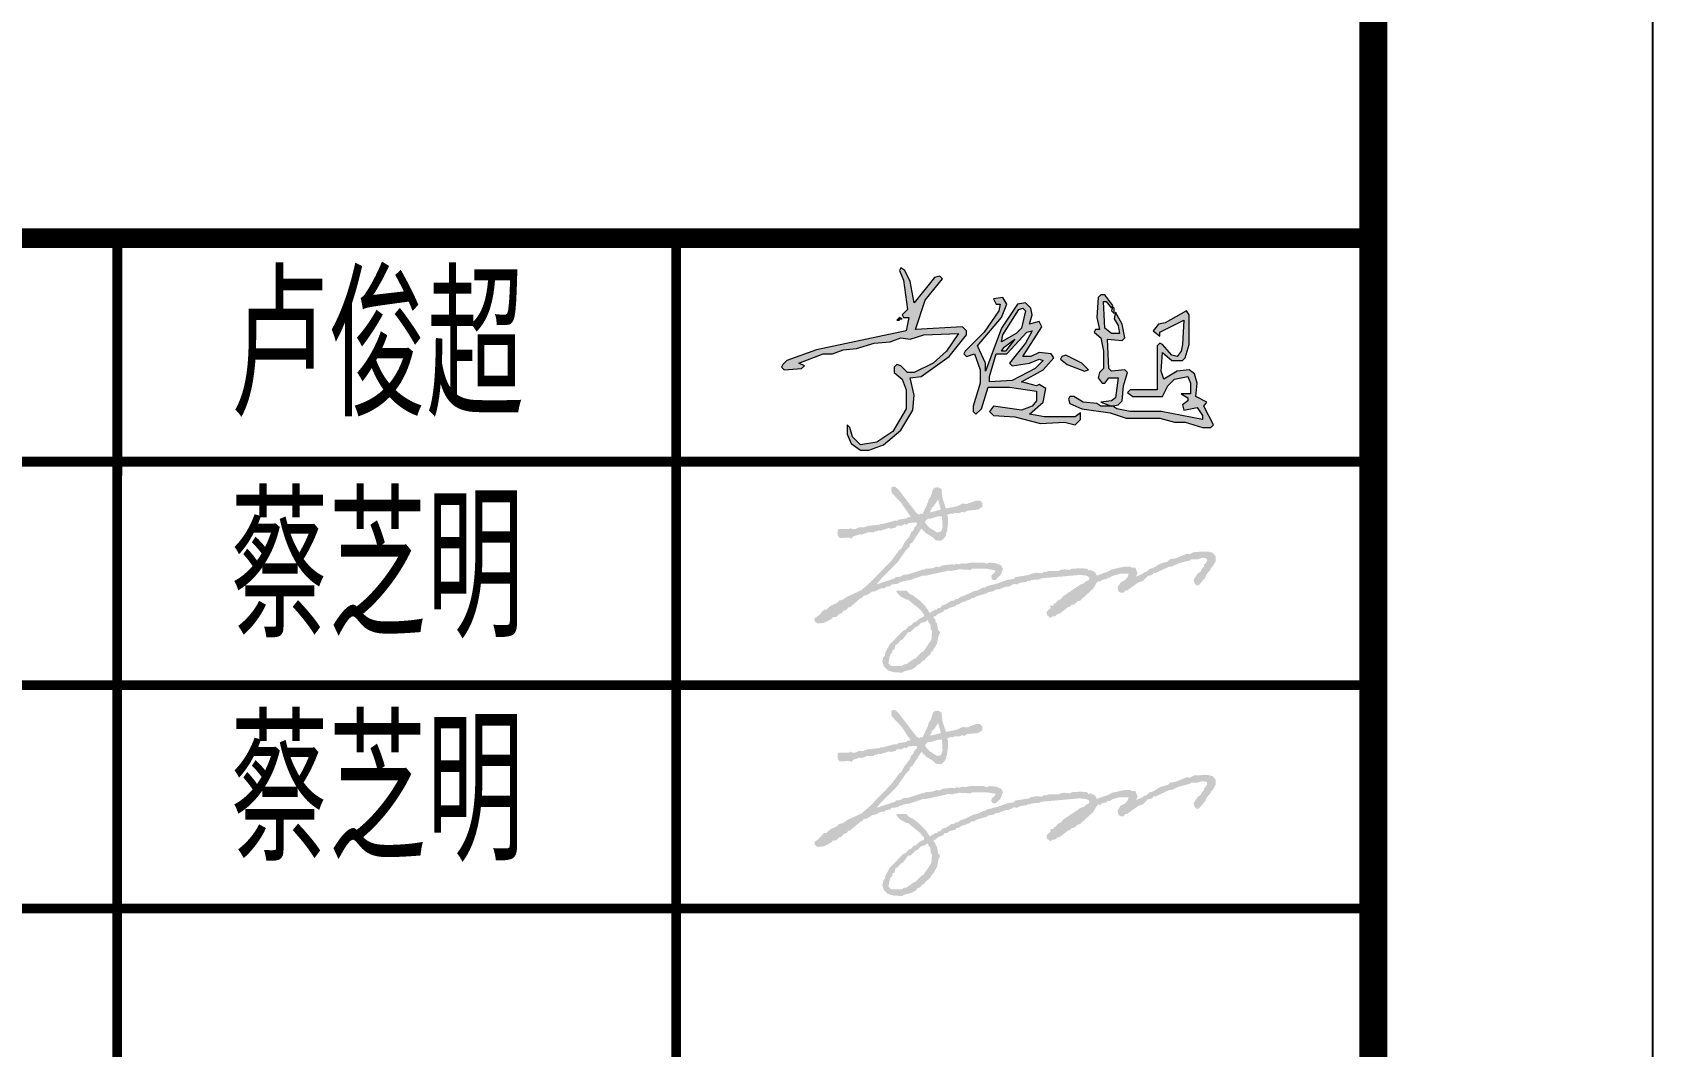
# Model space of a CAD drawing. Extents: x 609585 to 758557, y 501145 to 763045.
# Drawn here: x 752758 to 758557, y 589850 to 593482 of the extents above; entities that cross this region are included whole.
import ezdxf

# ---------------------------------------------------------------- set-up
doc = ezdxf.new("R2010")
doc.units = 0
doc.header["$LTSCALE"] = 1000
doc.header["$MEASUREMENT"] = 0
doc.layers.add('图框', color=140, linetype='Continuous')
doc.layers.add('图签文字', color=147, linetype='Continuous')
doc.layers.add('签名', color=7, linetype='Continuous', lineweight=18)
doc.styles.add('建筑图签-2', font='TXT.shx', dxfattribs={"width": 0.5, "bigfont": 'HZTXT.shx'})

# ---------------------------------------------------------------- blocks, each defined once
blk = doc.blocks.new('ljc')
at = {"linetype": 'Continuous'}
h = blk.add_hatch(color=0, dxfattribs=at)
h.paths.add_polyline_path([(2022.8, 1567.7), (2018.8, 1563.7), (2019.8, 1561.7), (2023.8, 1561.7), (2021.8, 1551.7), (1954.8, 1537.7), (1932.8, 1529.7), (1929.8, 1526.7), (1928.8, 1524.7), (1930.8, 1522.7), (1943.8, 1523.7), (1945.8, 1525.7), (1941.8, 1527.7), (1959.8, 1534.7), (1966.8, 1534.7), (1974.8, 1537.7), (1984.8, 1538.7), (1997.8, 1542.7), (2009.8, 1543.7), (2017.8, 1546.7), (2024.8, 1545.7), (2034.8, 1548.7), (2060.8, 1549.7), (2051.8, 1536.7), (2041.8, 1527.7), (2027.8, 1520.7), (2022.8, 1520.7), (2017.8, 1525.7), (2014.8, 1526.7), (2012.8, 1524.7), (2012.8, 1520.7), (2018.8, 1515.7), (2021.8, 1507.7), (2021.8, 1493.7), (2011.8, 1476.7), (1999.8, 1468.7), (1987.8, 1466.7), (1981.8, 1472.7), (1979.8, 1479.7), (1977.8, 1481.7), (1977.8, 1474.7), (1980.8, 1467.7), (1987.8, 1462.7), (1993.8, 1462.7), (2004.8, 1466.7), (2017.8, 1477.7), (2026.8, 1492.7), (2027.8, 1503.7), (2024.8, 1516.7), (2032.8, 1517.7), (2053.8, 1532.7), (2066.8, 1548.7), (2066.8, 1551.7), (2063.8, 1554.7), (2028.8, 1552.7), (2035.8, 1574.7), (2048.8, 1590.7), (2046.8, 1592.7), (2042.8, 1591.7), (2027.8, 1572.7), (2024.8, 1588.7), (2020.8, 1596.7), (2017.8, 1598.7), (2016.8, 1596.7), (2019.8, 1589.7)])
h.paths.add_polyline_path([(2080.8, 1521.7), (2080.8, 1527.7), (2074.8, 1540.7), (2092.8, 1561.7), (2096.8, 1571.7), (2093.8, 1576.7), (2086.8, 1575.7), (2088.8, 1571.7), (2091.8, 1571.7), (2090.8, 1566.7), (2079.8, 1550.7), (2065.8, 1536.7), (2064.8, 1534.7), (2066.8, 1532.7), (2072.8, 1534.7), (2076.8, 1522.7), (2076.8, 1512.7), (2071.8, 1495.7), (2071.8, 1491.7), (2073.8, 1489.7), (2077.8, 1493.7), (2082.8, 1509.7), (2098.8, 1509.7), (2118.8, 1506.7), (2118.8, 1499.7), (2115.8, 1495.7), (2107.8, 1492.7), (2086.8, 1495.7), (2083.8, 1491.7), (2086.8, 1488.7), (2102.8, 1487.7), (2121.8, 1482.7), (2139.8, 1483.7), (2147.8, 1481.7), (2151.8, 1485.7), (2151.8, 1490.7), (2147.8, 1487.7), (2124.8, 1487.7), (2113.8, 1489.7), (2123.8, 1498.7), (2125.8, 1508.7), (2120.8, 1511.7), (2118.8, 1510.7), (2107.8, 1513.7), (2123.8, 1522.7), (2131.8, 1531.7), (2129.8, 1534.7), (2120.8, 1535.7), (2114.8, 1532.7), (2108.8, 1532.7), (2122.8, 1554.7), (2120.8, 1558.7), (2113.8, 1556.7), (2115.8, 1563.7), (2114.8, 1568.7), (2110.8, 1572.7), (2104.8, 1571.7), (2092.8, 1553.7)])
h.paths.add_polyline_path([(2088.8, 1534.7), (2096.8, 1534.7), (2111.8, 1550.7), (2115.8, 1551.7), (2110.8, 1542.7), (2098.8, 1527.7), (2100.8, 1525.7), (2113.8, 1527.7), (2120.8, 1530.7), (2123.8, 1529.7), (2117.8, 1523.7), (2100.8, 1514.7), (2083.8, 1513.7), (2083.8, 1517.7)], flags=16)
h.paths.add_polyline_path([(2092.8, 1536.7), (2094.8, 1539.7), (2102.8, 1545.7), (2095.8, 1536.7)], flags=16)
h.paths.add_polyline_path([(2092.8, 1543.7), (2093.8, 1548.7), (2105.8, 1567.7), (2108.8, 1568.7), (2110.8, 1566.7), (2107.8, 1553.7), (2103.8, 1549.7)], flags=16)
h.paths.add_polyline_path([(2140.8, 1533.7), (2137.8, 1532.7), (2136.8, 1530.7), (2141.8, 1526.7), (2154.8, 1521.7), (2157.8, 1522.7), (2152.8, 1527.7)])
h.paths.add_polyline_path([(2174.8, 1521.7), (2172.8, 1523.7), (2171.8, 1545.7), (2182.8, 1544.7), (2184.8, 1546.7), (2182.8, 1556.7), (2177.8, 1565.7), (2176.8, 1560.7), (2179.8, 1555.7), (2180.8, 1549.7), (2174.8, 1549.7), (2169.8, 1553.7), (2168.8, 1573.7), (2170.8, 1573.7), (2174.8, 1568.7), (2175.8, 1570.7), (2169.8, 1578.7), (2166.8, 1578.7), (2164.8, 1576.7), (2163.8, 1561.7), (2165.8, 1552.7), (2162.8, 1552.7), (2161.8, 1550.7), (2166.8, 1546.7), (2168.8, 1536.7), (2168.8, 1523.7), (2165.8, 1520.7), (2164.8, 1516.7), (2167.8, 1512.7), (2169.8, 1512.7), (2172.8, 1516.7), (2179.8, 1516.7), (2177.8, 1501.7), (2174.8, 1499.7), (2166.8, 1498.7), (2174.8, 1495.7), (2179.8, 1496.7), (2182.8, 1499.7), (2183.8, 1510.7), (2186.8, 1520.7), (2184.8, 1522.7)])
h.paths.add_polyline_path([(2232.8, 1541.7), (2232.8, 1563.7), (2230.8, 1566.7), (2214.8, 1557.7), (2209.8, 1556.7), (2205.8, 1551.7), (2210.8, 1547.7), (2210.8, 1550.7), (2228.8, 1559.7), (2227.8, 1541.7), (2226.8, 1536.7), (2223.8, 1532.7), (2219.8, 1533.7), (2212.8, 1541.7), (2210.8, 1542.7), (2208.8, 1540.7), (2208.8, 1507.7), (2188.8, 1507.7), (2186.8, 1505.7), (2190.8, 1502.7), (2212.8, 1502.7), (2216.8, 1510.7), (2221.8, 1515.7), (2231.8, 1517.7), (2233.8, 1512.7), (2233.8, 1504.7), (2226.8, 1504.7), (2231.8, 1501.7), (2231.8, 1499.7), (2227.8, 1496.7), (2228.8, 1492.7), (2238.8, 1494.7), (2242.8, 1488.7), (2242.8, 1485.7), (2211.8, 1491.7), (2188.8, 1491.7), (2178.8, 1493.7), (2175.8, 1495.7), (2166.8, 1495.7), (2163.8, 1497.7), (2153.8, 1498.7), (2146.8, 1502.7), (2143.8, 1502.7), (2142.8, 1500.7), (2143.8, 1497.7), (2152.8, 1493.7), (2173.8, 1490.7), (2185.8, 1486.7), (2210.8, 1486.7), (2221.8, 1483.7), (2229.8, 1483.7), (2242.8, 1479.7), (2248.8, 1479.7), (2250.8, 1481.7), (2243.8, 1495.7), (2245.8, 1498.7), (2237.8, 1502.7), (2238.8, 1512.7), (2236.8, 1519.7), (2232.8, 1522.7), (2223.8, 1521.7), (2213.8, 1515.7), (2211.8, 1521.7), (2212.8, 1535.7), (2219.8, 1529.7), (2227.8, 1529.7), (2229.8, 1531.7)])
at = {"color": 0, "linetype": 'Continuous', "elevation": 16426272}
for points in [[(1929.8, 1526.7), (1928.8, 1524.7), (1930.8, 1522.7), (1943.8, 1523.7), (1945.8, 1525.7), (1941.8, 1527.7), (1959.8, 1534.7), (1966.8, 1534.7), (1974.8, 1537.7), (1984.8, 1538.7), (1997.8, 1542.7), (2009.8, 1543.7), (2017.8, 1546.7), (2024.8, 1545.7), (2034.8, 1548.7), (2060.8, 1549.7), (2051.8, 1536.7), (2041.8, 1527.7), (2027.8, 1520.7), (2022.8, 1520.7), (2017.8, 1525.7), (2014.8, 1526.7), (2012.8, 1524.7), (2012.8, 1520.7), (2018.8, 1515.7), (2021.8, 1507.7), (2021.8, 1493.7), (2011.8, 1476.7), (1999.8, 1468.7), (1987.8, 1466.7), (1981.8, 1472.7), (1979.8, 1479.7), (1977.8, 1481.7), (1977.8, 1474.7), (1980.8, 1467.7), (1987.8, 1462.7), (1993.8, 1462.7), (2004.8, 1466.7), (2017.8, 1477.7), (2026.8, 1492.7), (2027.8, 1503.7), (2024.8, 1516.7), (2032.8, 1517.7), (2053.8, 1532.7), (2066.8, 1548.7), (2066.8, 1551.7), (2063.8, 1554.7), (2028.8, 1552.7), (2035.8, 1574.7), (2048.8, 1590.7), (2046.8, 1592.7), (2042.8, 1591.7), (2027.8, 1572.7), (2024.8, 1588.7), (2020.8, 1596.7), (2017.8, 1598.7), (2016.8, 1596.7), (2019.8, 1589.7), (2022.8, 1567.7), (2018.8, 1563.7), (2019.8, 1561.7), (2023.8, 1561.7), (2021.8, 1551.7), (1954.8, 1537.7), (1932.8, 1529.7), (1929.8, 1526.7)], [(2065.8, 1536.7), (2064.8, 1534.7), (2066.8, 1532.7), (2072.8, 1534.7), (2076.8, 1522.7), (2076.8, 1512.7), (2071.8, 1495.7), (2071.8, 1491.7), (2073.8, 1489.7), (2077.8, 1493.7), (2082.8, 1509.7), (2098.8, 1509.7), (2118.8, 1506.7), (2118.8, 1499.7), (2115.8, 1495.7), (2107.8, 1492.7), (2086.8, 1495.7), (2083.8, 1491.7), (2086.8, 1488.7), (2102.8, 1487.7), (2121.8, 1482.7), (2139.8, 1483.7), (2147.8, 1481.7), (2151.8, 1485.7), (2151.8, 1490.7), (2147.8, 1487.7), (2124.8, 1487.7), (2113.8, 1489.7), (2123.8, 1498.7), (2125.8, 1508.7), (2120.8, 1511.7), (2118.8, 1510.7), (2107.8, 1513.7), (2123.8, 1522.7), (2131.8, 1531.7), (2129.8, 1534.7), (2120.8, 1535.7), (2114.8, 1532.7), (2108.8, 1532.7), (2122.8, 1554.7), (2120.8, 1558.7), (2113.8, 1556.7), (2115.8, 1563.7), (2114.8, 1568.7), (2110.8, 1572.7), (2104.8, 1571.7), (2092.8, 1553.7), (2080.8, 1521.7), (2080.8, 1527.7), (2074.8, 1540.7), (2092.8, 1561.7), (2096.8, 1571.7), (2093.8, 1576.7), (2086.8, 1575.7), (2088.8, 1571.7), (2091.8, 1571.7), (2090.8, 1566.7), (2079.8, 1550.7), (2065.8, 1536.7)], [(2162.8, 1552.7), (2161.8, 1550.7), (2166.8, 1546.7), (2168.8, 1536.7), (2168.8, 1523.7), (2165.8, 1520.7), (2164.8, 1516.7), (2167.8, 1512.7), (2169.8, 1512.7), (2172.8, 1516.7), (2179.8, 1516.7), (2177.8, 1501.7), (2174.8, 1499.7), (2166.8, 1498.7), (2174.8, 1495.7), (2179.8, 1496.7), (2182.8, 1499.7), (2183.8, 1510.7), (2186.8, 1520.7), (2184.8, 1522.7), (2174.8, 1521.7), (2172.8, 1523.7), (2171.8, 1545.7), (2182.8, 1544.7), (2184.8, 1546.7), (2182.8, 1556.7), (2177.8, 1565.7), (2176.8, 1560.7), (2179.8, 1555.7), (2180.8, 1549.7), (2174.8, 1549.7), (2169.8, 1553.7), (2168.8, 1573.7), (2170.8, 1573.7), (2174.8, 1568.7), (2175.8, 1570.7), (2169.8, 1578.7), (2166.8, 1578.7), (2164.8, 1576.7), (2163.8, 1561.7), (2165.8, 1552.7), (2162.8, 1552.7)], [(2015.8, 1560.7), (2014.8, 1559.7), (2016.8, 1559.7), (2015.8, 1560.7)], [(2016.8, 1561.7), (2015.8, 1560.7), (2018.8, 1560.7), (2016.8, 1561.7)], [(2092.8, 1543.7), (2093.8, 1548.7), (2105.8, 1567.7), (2108.8, 1568.7), (2110.8, 1566.7), (2107.8, 1553.7), (2103.8, 1549.7), (2092.8, 1543.7)], [(2143.8, 1502.7), (2142.8, 1500.7), (2143.8, 1497.7), (2152.8, 1493.7), (2173.8, 1490.7), (2185.8, 1486.7), (2210.8, 1486.7), (2221.8, 1483.7), (2229.8, 1483.7), (2242.8, 1479.7), (2248.8, 1479.7), (2250.8, 1481.7), (2243.8, 1495.7), (2245.8, 1498.7), (2237.8, 1502.7), (2238.8, 1512.7), (2236.8, 1519.7), (2232.8, 1522.7), (2223.8, 1521.7), (2213.8, 1515.7), (2211.8, 1521.7), (2212.8, 1535.7), (2219.8, 1529.7), (2227.8, 1529.7), (2229.8, 1531.7), (2232.8, 1541.7), (2232.8, 1563.7), (2230.8, 1566.7), (2214.8, 1557.7), (2209.8, 1556.7), (2205.8, 1551.7), (2210.8, 1547.7), (2210.8, 1550.7), (2228.8, 1559.7), (2227.8, 1541.7), (2226.8, 1536.7), (2223.8, 1532.7), (2219.8, 1533.7), (2212.8, 1541.7), (2210.8, 1542.7), (2208.8, 1540.7), (2208.8, 1507.7), (2188.8, 1507.7), (2186.8, 1505.7), (2190.8, 1502.7), (2212.8, 1502.7), (2216.8, 1510.7), (2221.8, 1515.7), (2231.8, 1517.7), (2233.8, 1512.7), (2233.8, 1504.7), (2226.8, 1504.7), (2231.8, 1501.7), (2231.8, 1499.7), (2227.8, 1496.7), (2228.8, 1492.7), (2238.8, 1494.7), (2242.8, 1488.7), (2242.8, 1485.7), (2211.8, 1491.7), (2188.8, 1491.7), (2178.8, 1493.7), (2175.8, 1495.7), (2166.8, 1495.7), (2163.8, 1497.7), (2153.8, 1498.7), (2146.8, 1502.7), (2143.8, 1502.7)], [(2176.8, 1568.7), (2175.8, 1569.7), (2174.8, 1566.7), (2176.8, 1564.7), (2176.8, 1568.7)], [(2083.8, 1513.7), (2083.8, 1517.7), (2088.8, 1534.7), (2096.8, 1534.7), (2111.8, 1550.7), (2115.8, 1551.7), (2110.8, 1542.7), (2098.8, 1527.7), (2100.8, 1525.7), (2113.8, 1527.7), (2120.8, 1530.7), (2123.8, 1529.7), (2117.8, 1523.7), (2100.8, 1514.7), (2083.8, 1513.7)], [(2092.8, 1536.7), (2094.8, 1539.7), (2102.8, 1545.7), (2095.8, 1536.7), (2092.8, 1536.7)], [(2137.8, 1532.7), (2136.8, 1530.7), (2141.8, 1526.7), (2154.8, 1521.7), (2157.8, 1522.7), (2152.8, 1527.7), (2140.8, 1533.7), (2137.8, 1532.7)]]:
    blk.add_lwpolyline(points, dxfattribs=at)

msp = doc.modelspace()

# ---------------------------------------------------------------- hatches: boundary and pattern name
at = {"layer": '签名'}
h = msp.add_hatch(color=2, dxfattribs=at)
h.dxf.hatch_style = 1
h.paths.add_polyline_path([(755971.7, 591763.3), (755971.7, 591769.3), (755977.7, 591775.3), (755975.7, 591779.3), (755983.7, 591785.3), (755999.7, 591809.3), (756009.7, 591773.3)], flags=16)
h.paths.add_polyline_path([(755953.7, 591725.3), (755953.7, 591731.3), (755963.7, 591741.3), (755973.7, 591741.3), (755999.7, 591749.3), (756013.7, 591749.3), (756015.7, 591711.3), (756011.7, 591697.3), (756007.7, 591693.3), (755995.7, 591691.3), (755967.7, 591709.3)], flags=16)
h.paths.add_polyline_path([(755821.7, 591223.3), (755827.7, 591253.3), (755835.7, 591261.3), (755835.7, 591269.3), (755843.7, 591273.3), (755847.7, 591289.3), (755853.7, 591291.3), (755865.7, 591305.3), (755873.7, 591309.3), (755891.7, 591333.3), (755901.7, 591335.3), (755917.7, 591351.3), (755929.7, 591357.3), (755937.7, 591367.3), (755953.7, 591371.3), (755959.7, 591377.3), (755963.7, 591377.3), (755965.7, 591369.3), (755971.7, 591363.3), (755973.7, 591345.3), (755977.7, 591337.3), (755975.7, 591307.3), (755945.7, 591263.3), (755941.7, 591263.3), (755917.7, 591239.3), (755913.7, 591239.3), (755885.7, 591219.3), (755877.7, 591219.3), (755869.7, 591213.3), (755831.7, 591213.3)], flags=16)
h.paths.add_polyline_path([(755801.7, 591233.3), (755799.7, 591231.3), (755805.7, 591211.3), (755819.7, 591197.3), (755839.7, 591191.3), (755871.7, 591189.3), (755875.7, 591193.3), (755905.7, 591201.3), (755919.7, 591209.3), (755925.7, 591217.3), (755935.7, 591221.3), (755945.7, 591233.3), (755949.7, 591231.3), (755951.7, 591237.3), (755973.7, 591257.3), (755973.7, 591261.3), (755981.7, 591269.3), (755995.7, 591293.3), (756001.7, 591323.3), (756007.7, 591333.3), (755999.7, 591343.3), (755995.7, 591365.3), (755991.7, 591369.3), (755989.7, 591379.3), (755983.7, 591385.3), (755983.7, 591391.3), (755989.7, 591391.3), (756001.7, 591401.3), (756017.7, 591407.3), (756023.7, 591415.3), (756031.7, 591415.3), (756039.7, 591421.3), (756061.7, 591427.3), (756065.7, 591433.3), (756071.7, 591433.3), (756089.7, 591443.3), (756097.7, 591443.3), (756099.7, 591447.3), (756109.7, 591449.3), (756121.7, 591457.3), (756129.7, 591457.3), (756137.7, 591463.3), (756173.7, 591473.3), (756177.7, 591477.3), (756197.7, 591481.3), (756207.7, 591487.3), (756215.7, 591487.3), (756241.7, 591497.3), (756251.7, 591497.3), (756271.7, 591507.3), (756281.7, 591505.3), (756293.7, 591511.3), (756317.7, 591515.3), (756321.7, 591519.3), (756327.7, 591517.3), (756333.7, 591521.3), (756361.7, 591523.3), (756369.7, 591527.3), (756505.7, 591539.3), (756527.7, 591537.3), (756537.7, 591533.3), (756541.7, 591527.3), (756537.7, 591519.3), (756529.7, 591517.3), (756521.7, 591509.3), (756509.7, 591505.3), (756447.7, 591463.3), (756439.7, 591453.3), (756427.7, 591447.3), (756419.7, 591437.3), (756415.7, 591437.3), (756411.7, 591429.3), (756403.7, 591429.3), (756399.7, 591425.3), (756403.7, 591421.3), (756387.7, 591407.3), (756389.7, 591395.3), (756401.7, 591385.3), (756409.7, 591391.3), (756417.7, 591391.3), (756427.7, 591399.3), (756435.7, 591401.3), (756463.7, 591423.3), (756473.7, 591427.3), (756477.7, 591433.3), (756485.7, 591433.3), (756499.7, 591445.3), (756507.7, 591447.3), (756555.7, 591491.3), (756565.7, 591509.3), (756573.7, 591517.3), (756579.7, 591515.3), (756585.7, 591521.3), (756603.7, 591525.3), (756605.7, 591529.3), (756613.7, 591529.3), (756621.7, 591535.3), (756649.7, 591543.3), (756681.7, 591543.3), (756677.7, 591531.3), (756669.7, 591521.3), (756653.7, 591513.3), (756641.7, 591495.3), (756645.7, 591479.3), (756653.7, 591475.3), (756663.7, 591475.3), (756669.7, 591483.3), (756675.7, 591483.3), (756717.7, 591513.3), (756731.7, 591517.3), (756749.7, 591535.3), (756765.7, 591539.3), (756771.7, 591547.3), (756775.7, 591545.3), (756827.7, 591569.3), (756835.7, 591569.3), (756861.7, 591581.3), (756901.7, 591591.3), (756905.7, 591595.3), (756927.7, 591595.3), (756947.7, 591601.3), (756961.7, 591597.3), (756961.7, 591587.3), (756951.7, 591575.3), (756951.7, 591569.3), (756943.7, 591561.3), (756939.7, 591551.3), (756927.7, 591543.3), (756913.7, 591521.3), (756917.7, 591509.3), (756925.7, 591501.3), (756933.7, 591503.3), (756955.7, 591529.3), (756961.7, 591543.3), (756975.7, 591559.3), (756975.7, 591563.3), (756983.7, 591571.3), (756993.7, 591589.3), (756993.7, 591605.3), (756981.7, 591619.3), (756963.7, 591623.3), (756915.7, 591621.3), (756899.7, 591613.3), (756889.7, 591615.3), (756851.7, 591599.3), (756829.7, 591595.3), (756821.7, 591587.3), (756793.7, 591579.3), (756767.7, 591563.3), (756757.7, 591561.3), (756743.7, 591549.3), (756737.7, 591549.3), (756731.7, 591543.3), (756707.7, 591533.3), (756713.7, 591545.3), (756705.7, 591565.3), (756693.7, 591565.3), (756687.7, 591569.3), (756667.7, 591569.3), (756621.7, 591559.3), (756607.7, 591551.3), (756567.7, 591537.3), (756561.7, 591549.3), (756545.7, 591557.3), (756537.7, 591555.3), (756533.7, 591561.3), (756509.7, 591563.3), (756477.7, 591561.3), (756471.7, 591557.3), (756451.7, 591559.3), (756437.7, 591557.3), (756431.7, 591553.3), (756395.7, 591553.3), (756383.7, 591549.3), (756379.7, 591551.3), (756371.7, 591545.3), (756351.7, 591547.3), (756331.7, 591543.3), (756325.7, 591539.3), (756275.7, 591531.3), (756271.7, 591525.3), (756245.7, 591521.3), (756213.7, 591509.3), (756173.7, 591499.3), (756167.7, 591493.3), (756163.7, 591495.3), (756139.7, 591483.3), (756127.7, 591481.3), (756089.7, 591463.3), (756083.7, 591463.3), (756069.7, 591453.3), (756063.7, 591453.3), (756055.7, 591447.3), (756047.7, 591447.3), (756025.7, 591433.3), (756015.7, 591431.3), (756005.7, 591421.3), (755999.7, 591421.3), (755995.7, 591415.3), (755989.7, 591415.3), (755969.7, 591403.3), (755955.7, 591425.3), (755931.7, 591449.3), (755907.7, 591467.3), (755897.7, 591471.3), (755885.7, 591483.3), (755853.7, 591483.3), (755849.7, 591479.3), (755863.7, 591463.3), (755885.7, 591451.3), (755891.7, 591451.3), (755935.7, 591415.3), (755949.7, 591397.3), (755949.7, 591391.3), (755933.7, 591383.3), (755919.7, 591371.3), (755911.7, 591369.3), (755903.7, 591359.3), (755893.7, 591355.3), (755883.7, 591343.3), (755873.7, 591339.3), (755825.7, 591289.3), (755809.7, 591259.3), (755809.7, 591251.3), (755803.7, 591245.3)])
h.paths.add_polyline_path([(755559.7, 591385.3), (755557.7, 591383.3), (755557.7, 591373.3), (755567.7, 591365.3), (755589.7, 591367.3), (755617.7, 591381.3), (755621.7, 591387.3), (755635.7, 591389.3), (755645.7, 591399.3), (755653.7, 591401.3), (755661.7, 591411.3), (755673.7, 591415.3), (755677.7, 591423.3), (755683.7, 591423.3), (755723.7, 591457.3), (755727.7, 591457.3), (755733.7, 591465.3), (755745.7, 591467.3), (755763.7, 591479.3), (755775.7, 591481.3), (755795.7, 591491.3), (755807.7, 591491.3), (755813.7, 591497.3), (755827.7, 591499.3), (755833.7, 591505.3), (755853.7, 591507.3), (755867.7, 591515.3), (755871.7, 591513.3), (755875.7, 591517.3), (755899.7, 591521.3), (755945.7, 591537.3), (755957.7, 591537.3), (756039.7, 591555.3), (756045.7, 591553.3), (756075.7, 591559.3), (756115.7, 591557.3), (756121.7, 591561.3), (756173.7, 591561.3), (756205.7, 591555.3), (756201.7, 591547.3), (756191.7, 591539.3), (756189.7, 591529.3), (756195.7, 591521.3), (756205.7, 591521.3), (756223.7, 591539.3), (756231.7, 591561.3), (756225.7, 591573.3), (756205.7, 591581.3), (756183.7, 591583.3), (756171.7, 591579.3), (756163.7, 591583.3), (756115.7, 591583.3), (756095.7, 591579.3), (756085.7, 591581.3), (756075.7, 591577.3), (756065.7, 591579.3), (756057.7, 591575.3), (756049.7, 591577.3), (756015.7, 591573.3), (756003.7, 591567.3), (755995.7, 591569.3), (755979.7, 591563.3), (755953.7, 591561.3), (755949.7, 591557.3), (755947.7, 591559.3), (755891.7, 591541.3), (755873.7, 591539.3), (755865.7, 591533.3), (755847.7, 591531.3), (755845.7, 591527.3), (755779.7, 591505.3), (755795.7, 591525.3), (755853.7, 591583.3), (755885.7, 591629.3), (755897.7, 591641.3), (755899.7, 591651.3), (755907.7, 591655.3), (755939.7, 591705.3), (755955.7, 591689.3), (755981.7, 591673.3), (755991.7, 591663.3), (756009.7, 591661.3), (756021.7, 591671.3), (756029.7, 591683.3), (756027.7, 591687.3), (756031.7, 591695.3), (756035.7, 591727.3), (756035.7, 591747.3), (756031.7, 591751.3), (756033.7, 591755.3), (756045.7, 591759.3), (756051.7, 591757.3), (756057.7, 591761.3), (756077.7, 591761.3), (756083.7, 591765.3), (756093.7, 591763.3), (756103.7, 591769.3), (756143.7, 591773.3), (756157.7, 591783.3), (756157.7, 591797.3), (756149.7, 591805.3), (756135.7, 591805.3), (756101.7, 591793.3), (756087.7, 591795.3), (756067.7, 591785.3), (756027.7, 591777.3), (756015.7, 591813.3), (756011.7, 591847.3), (755999.7, 591853.3), (755985.7, 591851.3), (755981.7, 591847.3), (755973.7, 591821.3), (755965.7, 591809.3), (755963.7, 591799.3), (755943.7, 591757.3), (755937.7, 591759.3), (755933.7, 591755.3), (755923.7, 591759.3), (755857.7, 591845.3), (755845.7, 591855.3), (755837.7, 591855.3), (755831.7, 591851.3), (755833.7, 591833.3), (755867.7, 591797.3), (755901.7, 591747.3), (755889.7, 591745.3), (755885.7, 591741.3), (755857.7, 591737.3), (755853.7, 591733.3), (755843.7, 591733.3), (755799.7, 591721.3), (755793.7, 591723.3), (755791.7, 591719.3), (755749.7, 591715.3), (755733.7, 591709.3), (755715.7, 591709.3), (755703.7, 591703.3), (755691.7, 591703.3), (755685.7, 591707.3), (755681.7, 591703.3), (755643.7, 591703.3), (755639.7, 591699.3), (755639.7, 591681.3), (755647.7, 591671.3), (755681.7, 591673.3), (755689.7, 591669.3), (755695.7, 591677.3), (755719.7, 591685.3), (755725.7, 591683.3), (755747.7, 591691.3), (755767.7, 591691.3), (755773.7, 591695.3), (755781.7, 591695.3), (755785.7, 591699.3), (755791.7, 591697.3), (755823.7, 591707.3), (755831.7, 591705.3), (755847.7, 591709.3), (755851.7, 591715.3), (755869.7, 591715.3), (755879.7, 591721.3), (755887.7, 591719.3), (755893.7, 591725.3), (755919.7, 591727.3), (755923.7, 591725.3), (755923.7, 591719.3), (755913.7, 591707.3), (755911.7, 591699.3), (755903.7, 591693.3), (755897.7, 591677.3), (755879.7, 591655.3), (755867.7, 591633.3), (755859.7, 591627.3), (755831.7, 591589.3), (755755.7, 591511.3), (755725.7, 591485.3), (755673.7, 591461.3), (755659.7, 591451.3), (755645.7, 591447.3), (755637.7, 591439.3), (755615.7, 591429.3), (755599.7, 591415.3), (755591.7, 591415.3), (755573.7, 591395.3)])
h = msp.add_hatch(color=2, dxfattribs=at)
h.dxf.hatch_style = 1
h.paths.add_polyline_path([(755971.7, 590963.3), (755971.7, 590969.3), (755977.7, 590975.3), (755975.7, 590979.3), (755983.7, 590985.3), (755999.7, 591009.3), (756009.7, 590973.3)], flags=16)
h.paths.add_polyline_path([(755953.7, 590925.3), (755953.7, 590931.3), (755963.7, 590941.3), (755973.7, 590941.3), (755999.7, 590949.3), (756013.7, 590949.3), (756015.7, 590911.3), (756011.7, 590897.3), (756007.7, 590893.3), (755995.7, 590891.3), (755967.7, 590909.3)], flags=16)
h.paths.add_polyline_path([(755821.7, 590423.3), (755827.7, 590453.3), (755835.7, 590461.3), (755835.7, 590469.3), (755843.7, 590473.3), (755847.7, 590489.3), (755853.7, 590491.3), (755865.7, 590505.3), (755873.7, 590509.3), (755891.7, 590533.3), (755901.7, 590535.3), (755917.7, 590551.3), (755929.7, 590557.3), (755937.7, 590567.3), (755953.7, 590571.3), (755959.7, 590577.3), (755963.7, 590577.3), (755965.7, 590569.3), (755971.7, 590563.3), (755973.7, 590545.3), (755977.7, 590537.3), (755975.7, 590507.3), (755945.7, 590463.3), (755941.7, 590463.3), (755917.7, 590439.3), (755913.7, 590439.3), (755885.7, 590419.3), (755877.7, 590419.3), (755869.7, 590413.3), (755831.7, 590413.3)], flags=16)
h.paths.add_polyline_path([(755801.7, 590433.3), (755799.7, 590431.3), (755805.7, 590411.3), (755819.7, 590397.3), (755839.7, 590391.3), (755871.7, 590389.3), (755875.7, 590393.3), (755905.7, 590401.3), (755919.7, 590409.3), (755925.7, 590417.3), (755935.7, 590421.3), (755945.7, 590433.3), (755949.7, 590431.3), (755951.7, 590437.3), (755973.7, 590457.3), (755973.7, 590461.3), (755981.7, 590469.3), (755995.7, 590493.3), (756001.7, 590523.3), (756007.7, 590533.3), (755999.7, 590543.3), (755995.7, 590565.3), (755991.7, 590569.3), (755989.7, 590579.3), (755983.7, 590585.3), (755983.7, 590591.3), (755989.7, 590591.3), (756001.7, 590601.3), (756017.7, 590607.3), (756023.7, 590615.3), (756031.7, 590615.3), (756039.7, 590621.3), (756061.7, 590627.3), (756065.7, 590633.3), (756071.7, 590633.3), (756089.7, 590643.3), (756097.7, 590643.3), (756099.7, 590647.3), (756109.7, 590649.3), (756121.7, 590657.3), (756129.7, 590657.3), (756137.7, 590663.3), (756173.7, 590673.3), (756177.7, 590677.3), (756197.7, 590681.3), (756207.7, 590687.3), (756215.7, 590687.3), (756241.7, 590697.3), (756251.7, 590697.3), (756271.7, 590707.3), (756281.7, 590705.3), (756293.7, 590711.3), (756317.7, 590715.3), (756321.7, 590719.3), (756327.7, 590717.3), (756333.7, 590721.3), (756361.7, 590723.3), (756369.7, 590727.3), (756505.7, 590739.3), (756527.7, 590737.3), (756537.7, 590733.3), (756541.7, 590727.3), (756537.7, 590719.3), (756529.7, 590717.3), (756521.7, 590709.3), (756509.7, 590705.3), (756447.7, 590663.3), (756439.7, 590653.3), (756427.7, 590647.3), (756419.7, 590637.3), (756415.7, 590637.3), (756411.7, 590629.3), (756403.7, 590629.3), (756399.7, 590625.3), (756403.7, 590621.3), (756387.7, 590607.3), (756389.7, 590595.3), (756401.7, 590585.3), (756409.7, 590591.3), (756417.7, 590591.3), (756427.7, 590599.3), (756435.7, 590601.3), (756463.7, 590623.3), (756473.7, 590627.3), (756477.7, 590633.3), (756485.7, 590633.3), (756499.7, 590645.3), (756507.7, 590647.3), (756555.7, 590691.3), (756565.7, 590709.3), (756573.7, 590717.3), (756579.7, 590715.3), (756585.7, 590721.3), (756603.7, 590725.3), (756605.7, 590729.3), (756613.7, 590729.3), (756621.7, 590735.3), (756649.7, 590743.3), (756681.7, 590743.3), (756677.7, 590731.3), (756669.7, 590721.3), (756653.7, 590713.3), (756641.7, 590695.3), (756645.7, 590679.3), (756653.7, 590675.3), (756663.7, 590675.3), (756669.7, 590683.3), (756675.7, 590683.3), (756717.7, 590713.3), (756731.7, 590717.3), (756749.7, 590735.3), (756765.7, 590739.3), (756771.7, 590747.3), (756775.7, 590745.3), (756827.7, 590769.3), (756835.7, 590769.3), (756861.7, 590781.3), (756901.7, 590791.3), (756905.7, 590795.3), (756927.7, 590795.3), (756947.7, 590801.3), (756961.7, 590797.3), (756961.7, 590787.3), (756951.7, 590775.3), (756951.7, 590769.3), (756943.7, 590761.3), (756939.7, 590751.3), (756927.7, 590743.3), (756913.7, 590721.3), (756917.7, 590709.3), (756925.7, 590701.3), (756933.7, 590703.3), (756955.7, 590729.3), (756961.7, 590743.3), (756975.7, 590759.3), (756975.7, 590763.3), (756983.7, 590771.3), (756993.7, 590789.3), (756993.7, 590805.3), (756981.7, 590819.3), (756963.7, 590823.3), (756915.7, 590821.3), (756899.7, 590813.3), (756889.7, 590815.3), (756851.7, 590799.3), (756829.7, 590795.3), (756821.7, 590787.3), (756793.7, 590779.3), (756767.7, 590763.3), (756757.7, 590761.3), (756743.7, 590749.3), (756737.7, 590749.3), (756731.7, 590743.3), (756707.7, 590733.3), (756713.7, 590745.3), (756705.7, 590765.3), (756693.7, 590765.3), (756687.7, 590769.3), (756667.7, 590769.3), (756621.7, 590759.3), (756607.7, 590751.3), (756567.7, 590737.3), (756561.7, 590749.3), (756545.7, 590757.3), (756537.7, 590755.3), (756533.7, 590761.3), (756509.7, 590763.3), (756477.7, 590761.3), (756471.7, 590757.3), (756451.7, 590759.3), (756437.7, 590757.3), (756431.7, 590753.3), (756395.7, 590753.3), (756383.7, 590749.3), (756379.7, 590751.3), (756371.7, 590745.3), (756351.7, 590747.3), (756331.7, 590743.3), (756325.7, 590739.3), (756275.7, 590731.3), (756271.7, 590725.3), (756245.7, 590721.3), (756213.7, 590709.3), (756173.7, 590699.3), (756167.7, 590693.3), (756163.7, 590695.3), (756139.7, 590683.3), (756127.7, 590681.3), (756089.7, 590663.3), (756083.7, 590663.3), (756069.7, 590653.3), (756063.7, 590653.3), (756055.7, 590647.3), (756047.7, 590647.3), (756025.7, 590633.3), (756015.7, 590631.3), (756005.7, 590621.3), (755999.7, 590621.3), (755995.7, 590615.3), (755989.7, 590615.3), (755969.7, 590603.3), (755955.7, 590625.3), (755931.7, 590649.3), (755907.7, 590667.3), (755897.7, 590671.3), (755885.7, 590683.3), (755853.7, 590683.3), (755849.7, 590679.3), (755863.7, 590663.3), (755885.7, 590651.3), (755891.7, 590651.3), (755935.7, 590615.3), (755949.7, 590597.3), (755949.7, 590591.3), (755933.7, 590583.3), (755919.7, 590571.3), (755911.7, 590569.3), (755903.7, 590559.3), (755893.7, 590555.3), (755883.7, 590543.3), (755873.7, 590539.3), (755825.7, 590489.3), (755809.7, 590459.3), (755809.7, 590451.3), (755803.7, 590445.3)])
h.paths.add_polyline_path([(755559.7, 590585.3), (755557.7, 590583.3), (755557.7, 590573.3), (755567.7, 590565.3), (755589.7, 590567.3), (755617.7, 590581.3), (755621.7, 590587.3), (755635.7, 590589.3), (755645.7, 590599.3), (755653.7, 590601.3), (755661.7, 590611.3), (755673.7, 590615.3), (755677.7, 590623.3), (755683.7, 590623.3), (755723.7, 590657.3), (755727.7, 590657.3), (755733.7, 590665.3), (755745.7, 590667.3), (755763.7, 590679.3), (755775.7, 590681.3), (755795.7, 590691.3), (755807.7, 590691.3), (755813.7, 590697.3), (755827.7, 590699.3), (755833.7, 590705.3), (755853.7, 590707.3), (755867.7, 590715.3), (755871.7, 590713.3), (755875.7, 590717.3), (755899.7, 590721.3), (755945.7, 590737.3), (755957.7, 590737.3), (756039.7, 590755.3), (756045.7, 590753.3), (756075.7, 590759.3), (756115.7, 590757.3), (756121.7, 590761.3), (756173.7, 590761.3), (756205.7, 590755.3), (756201.7, 590747.3), (756191.7, 590739.3), (756189.7, 590729.3), (756195.7, 590721.3), (756205.7, 590721.3), (756223.7, 590739.3), (756231.7, 590761.3), (756225.7, 590773.3), (756205.7, 590781.3), (756183.7, 590783.3), (756171.7, 590779.3), (756163.7, 590783.3), (756115.7, 590783.3), (756095.7, 590779.3), (756085.7, 590781.3), (756075.7, 590777.3), (756065.7, 590779.3), (756057.7, 590775.3), (756049.7, 590777.3), (756015.7, 590773.3), (756003.7, 590767.3), (755995.7, 590769.3), (755979.7, 590763.3), (755953.7, 590761.3), (755949.7, 590757.3), (755947.7, 590759.3), (755891.7, 590741.3), (755873.7, 590739.3), (755865.7, 590733.3), (755847.7, 590731.3), (755845.7, 590727.3), (755779.7, 590705.3), (755795.7, 590725.3), (755853.7, 590783.3), (755885.7, 590829.3), (755897.7, 590841.3), (755899.7, 590851.3), (755907.7, 590855.3), (755939.7, 590905.3), (755955.7, 590889.3), (755981.7, 590873.3), (755991.7, 590863.3), (756009.7, 590861.3), (756021.7, 590871.3), (756029.7, 590883.3), (756027.7, 590887.3), (756031.7, 590895.3), (756035.7, 590927.3), (756035.7, 590947.3), (756031.7, 590951.3), (756033.7, 590955.3), (756045.7, 590959.3), (756051.7, 590957.3), (756057.7, 590961.3), (756077.7, 590961.3), (756083.7, 590965.3), (756093.7, 590963.3), (756103.7, 590969.3), (756143.7, 590973.3), (756157.7, 590983.3), (756157.7, 590997.3), (756149.7, 591005.3), (756135.7, 591005.3), (756101.7, 590993.3), (756087.7, 590995.3), (756067.7, 590985.3), (756027.7, 590977.3), (756015.7, 591013.3), (756011.7, 591047.3), (755999.7, 591053.3), (755985.7, 591051.3), (755981.7, 591047.3), (755973.7, 591021.3), (755965.7, 591009.3), (755963.7, 590999.3), (755943.7, 590957.3), (755937.7, 590959.3), (755933.7, 590955.3), (755923.7, 590959.3), (755857.7, 591045.3), (755845.7, 591055.3), (755837.7, 591055.3), (755831.7, 591051.3), (755833.7, 591033.3), (755867.7, 590997.3), (755901.7, 590947.3), (755889.7, 590945.3), (755885.7, 590941.3), (755857.7, 590937.3), (755853.7, 590933.3), (755843.7, 590933.3), (755799.7, 590921.3), (755793.7, 590923.3), (755791.7, 590919.3), (755749.7, 590915.3), (755733.7, 590909.3), (755715.7, 590909.3), (755703.7, 590903.3), (755691.7, 590903.3), (755685.7, 590907.3), (755681.7, 590903.3), (755643.7, 590903.3), (755639.7, 590899.3), (755639.7, 590881.3), (755647.7, 590871.3), (755681.7, 590873.3), (755689.7, 590869.3), (755695.7, 590877.3), (755719.7, 590885.3), (755725.7, 590883.3), (755747.7, 590891.3), (755767.7, 590891.3), (755773.7, 590895.3), (755781.7, 590895.3), (755785.7, 590899.3), (755791.7, 590897.3), (755823.7, 590907.3), (755831.7, 590905.3), (755847.7, 590909.3), (755851.7, 590915.3), (755869.7, 590915.3), (755879.7, 590921.3), (755887.7, 590919.3), (755893.7, 590925.3), (755919.7, 590927.3), (755923.7, 590925.3), (755923.7, 590919.3), (755913.7, 590907.3), (755911.7, 590899.3), (755903.7, 590893.3), (755897.7, 590877.3), (755879.7, 590855.3), (755867.7, 590833.3), (755859.7, 590827.3), (755831.7, 590789.3), (755755.7, 590711.3), (755725.7, 590685.3), (755673.7, 590661.3), (755659.7, 590651.3), (755645.7, 590647.3), (755637.7, 590639.3), (755615.7, 590629.3), (755599.7, 590615.3), (755591.7, 590615.3), (755573.7, 590595.3)])

# ---------------------------------------------------------------- linework, layer by layer
at = {"layer": '图框'}
msp.add_lwpolyline([(674457, 637944.7), (758557, 637944.7), (758557, 578544.7), (674457, 578544.7)], close=True, dxfattribs=at)
msp.add_lwpolyline([(674457, 637944.7), (758557, 637944.7), (758557, 578544.7), (674457, 578544.7)], close=True, dxfattribs=at)
at = {"layer": '图框', "const_width": 100}
msp.add_lwpolyline([(757557, 579544.7), (757557, 636944.7), (676957, 636944.7), (676957, 579544.7)], close=True, dxfattribs=at)
at = {"layer": '图框'}
for points, const_width in [([(757561.9, 592745), (750561.9, 592745)], 70), ([(750561.9, 592745), (757561.9, 592745)], 70), ([(753061.4, 586345), (753061.9, 592745)], 35), ([(755061.9, 586345), (755061.9, 592745)], 35), ([(750561.9, 591945), (757561.9, 591945)], 35), ([(750561.9, 591145), (757561.9, 591145)], 35), ([(750561.9, 590345), (757561.9, 590345)], 35)]:
    msp.add_lwpolyline(points, dxfattribs=dict(at, const_width=const_width))

# ---------------------------------------------------------------- block references
at = {"layer": '签名', "color": 2, "xscale": 4.799999999813735, "yscale": 4.799999999813735, "zscale": 4.799999999813735}
msp.add_blockref('ljc', (746181.1, 584964.8, -78846105.6), dxfattribs=at)

# ---------------------------------------------------------------- texts
at = {"layer": '图签文字', "color": 1, "style": '建筑图签-2', "width": 0.7}
for s, p in [('卢俊超', (753468.1, 592106.5)), ('蔡芝明', (753468.1, 591315.6)), ('蔡芝明', (753468.1, 590515.6))]:
    msp.add_text(s, height=500, dxfattribs=at).set_placement(p)

doc.saveas('drawing.dxf')
